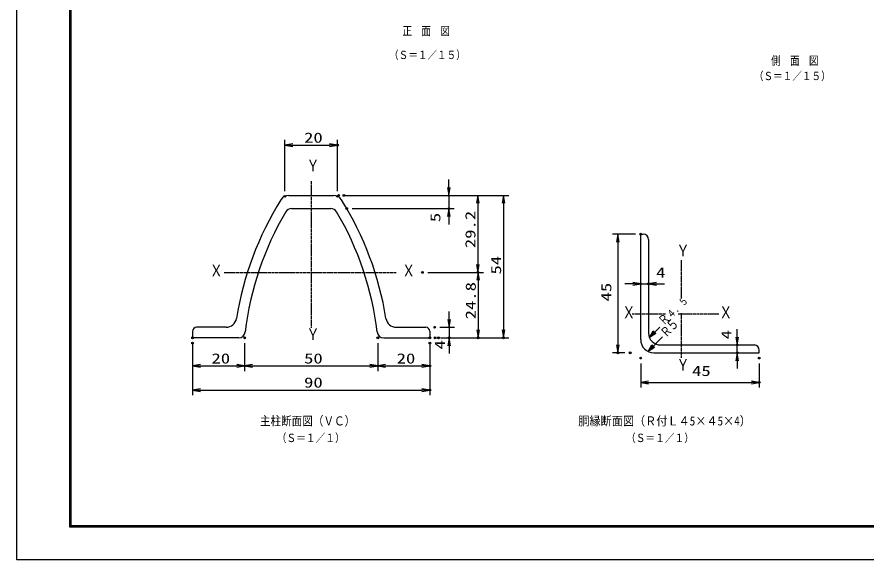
# Model space of a CAD drawing. Units: millimetres, scale not verified. Extents: x -4455 to 4455, y -3150 to 3150.
# Drawn here: x -4455 to 382, y -3150 to -61 of the extents above; entities that cross this region are included whole.
import ezdxf
from ezdxf.enums import TextEntityAlignment as Align

# ---------------------------------------------------------------- set-up
doc = ezdxf.new("R2010")
doc.units = ezdxf.units.MM
doc.header["$LTSCALE"] = 20
doc.header["$PDMODE"] = 32
doc.header["$PDSIZE"] = 10
doc.linetypes.add('USER1', pattern=[1.125, 0.75, -0.125, 0.125, -0.125])
for name, color, linetype, lineweight in [('0-0_1', 7, 'Continuous', 25), ('0-1_2', 7, 'Continuous', 25), ('0-2_0', 4, 'Continuous', 25), ('0-4_EXTCNT-LMEC0', 4, 'Continuous', 25), ('0-6_WAKU', 7, 'Continuous', 25)]:
    doc.layers.add(name, color=color, linetype=linetype, lineweight=lineweight)
doc.layers.add('0-5_DEFPOINTS', color=7, linetype='Continuous')
doc.styles.add('ＭＳ ゴシック', font='')
doc.styles.get('ＭＳ ゴシック').set_extended_font_data('MS Gothic')

# ---------------------------------------------------------------- blocks, each defined once
blk = doc.blocks.new('C5')
at = {"layer": '0-0_1', "color": 4}
blk.add_line((72303.9, 29353.6), (73481, 30519.9), dxfattribs=at)
blk.add_lwpolyline([(73048.4, 29795.7), (72303.9, 29353.6), (72752.8, 30094)], close=True, dxfattribs=at)
blk.add_lwpolyline([(72974.5, 29870.3), (72602.2, 29649.2), (72826.7, 30019.4)], dxfattribs=at)
blk = doc.blocks.new('DARROWS')
at = {"layer": '0-2_0', "color": 2}
blk.add_line((0, 0), (-19.982, 0), dxfattribs=at)
blk.add_lwpolyline([(-20, -3.333), (0, 0), (-20, 3.333)], dxfattribs=at)

msp = doc.modelspace()

# ---------------------------------------------------------------- linework, layer by layer
at = {"layer": '0-0_1', "color": 4, "linetype": 'USER1'}
for p, q in [((-2780.84, -995.53), (-2780.84, -1830.19)), ((-674.96, -1444.64), (-674.96, -1658.35)), ((-3275.69, -1514), (-2297.66, -1514)), ((-765.29, -1751.81), (-954.49, -1751.81)), ((-461.32, -1751.81), (-692.84, -1751.81)), ((-674.96, -1745.14), (-674.96, -1999.9))]:
    msp.add_line(p, q, dxfattribs=at)
at = {"layer": '0-0_1'}
for p, q in [((-2908.34, -1076), (-2653.34, -1076)), ((-2893.34, -1151), (-2668.34, -1151)), ((-3265.34, -1826), (-3433.34, -1826)), ((-2296.34, -1826), (-2128.34, -1826)), ((-3455.84, -1848.5), (-3455.84, -1886)), ((-3193.34, -1886), (-3455.84, -1886)), ((-2368.34, -1886), (-2105.84, -1886)), ((-2105.84, -1848.5), (-2105.84, -1886))]:
    msp.add_line(p, q, dxfattribs=at)
at = {"layer": '0-0_1', "color": 4}
msp.add_line((-863.71, -1963.88), (-781.18, -1879.58), dxfattribs=at)
msp.add_lwpolyline([(-826.82, -1941.21), (-863.71, -1963.88), (-841.83, -1926.52)], close=True, dxfattribs=at)
msp.add_lwpolyline([(-830.57, -1937.54), (-849.01, -1948.87), (-838.08, -1930.19)], dxfattribs=at)
at = {"layer": '0-0_1'}
for centre, radius, start, end in [((-1428.35, -2057.69), 1800, 147.87775, 170.97737), ((-2908.34, -1128.5), 52.5, 90, 147.87762), ((-2653.34, -1128.5), 52.5, 32.12238, 90), ((-4133.33, -2057.69), 1800, 9.02258, 32.1222), ((-2893.34, -1188.5), 37.5, 90.00035, 149.40292), ((-2668.34, -1188.5), 37.5, 30.59708, 90), ((-1427.88, -2055.07), 1740, 149.4028, 173.32632), ((-4133.8, -2055.07), 1740, 6.67365, 30.59716), ((-3265.34, -1766), 60, 269.99979, 350.97732), ((-2296.34, -1766), 60, 189.02246, 270), ((-3433.34, -1848.5), 22.5, 90, 180), ((-2128.34, -1848.5), 22.5, 0, 90), ((-3193.34, -1848.5), 37.5, 270, 353.32654), ((-2368.34, -1848.5), 37.5, 186.67346, 270), ((-793.21, -1859.02), 67.5, 180.00046, 270), ((-830.71, -1896.52), 75, 180.00043, 270)]:
    msp.add_arc(centre, radius, start, end, dxfattribs=at)
at = {"layer": '0-1_2'}
for p, q in [((-905.71, -1896.52), (-905.71, -1296.52)), ((-905.71, -1296.52), (-890.71, -1296.52)), ((-860.71, -1326.52), (-860.71, -1859.02)), ((-793.21, -1926.52), (-260.71, -1926.52))]:
    msp.add_line(p, q, dxfattribs=at)
msp.add_lwpolyline([(-830.71, -1971.52), (-230.71, -1971.52), (-230.71, -1956.52)], dxfattribs=at)
for centre in [(-890.71, -1326.52), (-260.71, -1956.52)]:
    msp.add_arc(centre, 30, 0, 90, dxfattribs=at)
at = {"layer": '0-2_0', "color": 1}
for p, q in [((-2930.84, -1051.06), (-2930.84, -760.03)), ((-2630.84, -1051.06), (-2630.84, -760.03)), ((-2594.59, -1076), (-1656.37, -1076)), ((-2594.59, -1076), (-1967.37, -1076)), ((-2564.59, -1076), (-1802.37, -1076)), ((-2548.36, -1151), (-1967.37, -1151)), ((-935.71, -1296.52), (-1066.37, -1296.52)), ((-2117.66, -1514), (-1802.37, -1514)), ((-2117.66, -1514), (-1800.37, -1514)), ((-905.71, -1549.03), (-905.51, -1549.03)), ((-860.71, -1549.03), (-860.51, -1549.03)), ((-2048.34, -1826), (-1965.84, -1826)), ((-2045.84, -1886), (-1656.37, -1886)), ((-2045.84, -1886), (-1800.37, -1886)), ((-2025.84, -1886), (-1965.84, -1886)), ((-3455.84, -1916), (-3455.84, -2213.03)), ((-3159.65, -1916), (-3159.65, -2076.03)), ((-3159.65, -1916), (-3159.65, -2076.03)), ((-2402.03, -1916), (-2402.03, -2076.03)), ((-2402.03, -1916), (-2402.03, -2076.03)), ((-2105.84, -1916), (-2105.84, -2213.03)), ((-385.71, -1926.52), (-385.51, -1926.52)), ((-3455.84, -1946), (-3455.84, -2076.03)), ((-2105.84, -1946), (-2105.84, -2076.03)), ((-995.71, -1971.52), (-1066.37, -1971.52)), ((-385.71, -1971.52), (-385.51, -1971.52)), ((-905.71, -2031.52), (-905.71, -2169.62)), ((-230.71, -2031.52), (-230.71, -2169.62))]:
    msp.add_line(p, q, dxfattribs=at)
at = {"layer": '0-2_0', "color": 2}
for p, q in [((-2885.84, -790.03), (-2675.84, -790.03)), ((-1997.37, -1031), (-1997.37, -986)), ((-1997.37, -1076), (-1997.37, -1151)), ((-1832.37, -1121), (-1832.37, -1469)), ((-1686.37, -1121), (-1686.37, -1841)), ((-1997.37, -1196), (-1997.37, -1241)), ((-1036.37, -1341.52), (-1036.37, -1926.52)), ((-1830.37, -1559), (-1830.37, -1841)), ((-950.71, -1579.03), (-995.71, -1579.03)), ((-905.71, -1579.03), (-860.71, -1579.03)), ((-815.71, -1579.03), (-770.71, -1579.03)), ((-1995.84, -1781), (-1995.84, -1736)), ((-1995.84, -1826), (-1995.84, -1886)), ((-355.71, -1881.52), (-355.71, -1836.52)), ((-1995.84, -1931), (-1995.84, -1976)), ((-355.71, -1971.52), (-355.71, -1926.52)), ((-355.71, -2016.52), (-355.71, -2061.52)), ((-3410.84, -2046.03), (-3204.65, -2046.03)), ((-3114.65, -2046.03), (-2447.03, -2046.03)), ((-2357.03, -2046.03), (-2150.84, -2046.03)), ((-860.71, -2139.62), (-275.71, -2139.62)), ((-3410.84, -2183.03), (-2150.84, -2183.03))]:
    msp.add_line(p, q, dxfattribs=at)
at = {"layer": '0-5_DEFPOINTS'}
for p in [(-2630.84, -790.03), (-2930.84, -1081.06), (-2630.84, -1081.06), (-2624.59, -1076), (-2594.59, -1076), (-2578.36, -1151), (-1997.37, -1151), (-905.71, -1296.52), (-2147.66, -1514), (-1832.37, -1514), (-905.71, -1579.03), (-860.71, -1579.03), (-2078.34, -1826), (-3455.84, -1886), (-3159.65, -1886), (-2402.03, -1886), (-2105.84, -1886), (-2075.84, -1886), (-2055.84, -1886), (-1995.84, -1886), (-1830.37, -1886), (-1686.37, -1886), (-3455.84, -1916), (-2105.84, -1916), (-355.71, -1926.52), (-1036.37, -1971.52), (-965.71, -1971.52), (-355.71, -1971.52), (-905.71, -2001.52), (-230.71, -2001.52), (-3159.65, -2046.03), (-2402.03, -2046.03), (-2105.84, -2046.03), (-230.71, -2139.62), (-2105.84, -2183.03)]:
    msp.add_point(p, dxfattribs=at)
at = {"layer": '0-6_WAKU', "color": 3}
msp.add_lwpolyline([(-4455.12, 3150.01), (4454.88, 3150.01), (4454.88, -3149.99), (-4455.12, -3149.99)], close=True, dxfattribs=at)
at = {"layer": '0-6_WAKU'}
for points in [[(-4155.12, 2962.51), (4154.88, 2962.51), (4154.88, -2962.49), (-4155.12, -2962.49)], [(-4153.24, 2960.64), (4153.01, 2960.64), (4153.01, -2960.61), (-4153.24, -2960.61)], [(-4151.37, 2958.76), (4151.13, 2958.76), (4151.13, -2958.74), (-4151.37, -2958.74)], [(-4149.49, 2956.89), (4149.26, 2956.89), (4149.26, -2956.86), (-4149.49, -2956.86)], [(-4147.62, 2955.01), (4147.38, 2955.01), (4147.38, -2954.99), (-4147.62, -2954.99)]]:
    msp.add_lwpolyline(points, close=True, dxfattribs=at)

# ---------------------------------------------------------------- block references
at = {"layer": '0-2_0', "xscale": 2.25, "yscale": 2.25}
for p, rotation in [((-2930.84, -790.03), 180), ((-1997.37, -1076), 270), ((-1832.37, -1076), 90), ((-1686.37, -1076), 90), ((-1997.37, -1151), 90), ((-1036.37, -1296.52), 90), ((-1832.37, -1514), 270), ((-1830.37, -1514), 90), ((-860.71, -1579.03), 180), ((-1995.84, -1826), 270), ((-1995.84, -1886), 90), ((-1830.37, -1886), 270), ((-1686.37, -1886), 270), ((-355.71, -1926.52), 270), ((-1036.37, -1971.52), 270), ((-355.71, -1971.52), 90), ((-3455.84, -2046.03), 180), ((-3159.65, -2046.03), 180), ((-2402.03, -2046.03), 180), ((-3455.84, -2183.03), 180), ((-905.71, -2139.62), 180)]:
    msp.add_blockref('DARROWS', p, dxfattribs=dict(at, rotation=rotation))
at = {"layer": '0-2_0'}
for name, p, xscale, yscale in [('DARROWS', (-2630.84, -790.03), 2.25, 2.25), ('DARROWS', (-905.71, -1579.03), 2.25, 2.25), ('C5', (-4471.37, -3351.03), 0.05, 0.05), ('DARROWS', (-3159.65, -2046.03), 2.25, 2.25), ('DARROWS', (-2402.03, -2046.03), 2.25, 2.25), ('DARROWS', (-2105.84, -2046.03), 2.25, 2.25), ('DARROWS', (-2105.84, -2183.03), 2.25, 2.25), ('DARROWS', (-230.71, -2139.62), 2.25, 2.25)]:
    msp.add_blockref(name, p, dxfattribs=dict(at, xscale=xscale, yscale=yscale))

# ---------------------------------------------------------------- texts
at = {"layer": '0-0_1', "color": 4, "style": 'ＭＳ ゴシック'}
for s, height, width, p in [('（Ｓ＝１／１５）', 45.89, 0.85, (-2337.75, -314.02)), ('（Ｓ＝１／１５）', 45.89, 0.85, (-260.98, -433.69)), ('Ｙ', 66.57, 0.85, (-2809.34, -958.39)), ('Ｙ', 66.57, 0.85, (-703.46, -1443.06)), ('Ｘ', 66.57, 0.85, (-3359.39, -1556.81)), ('Ｘ', 66.57, 0.85, (-2264.82, -1556.81)), ('Ｘ', 66.57, 0.85, (-1011.53, -1794.62)), ('Ｘ', 66.57, 0.85, (-459.82, -1794.62)), ('Ｙ', 66.57, 0.85, (-2809.34, -1919.31)), ('Ｙ', 66.57, 0.85, (-703.46, -2092.71)), ('主柱断面図（ＶＣ）', 51.95, 0.85, (-3072.62, -2400.4)), ('胴縁断面図（Ｒ付Ｌ４5×４5×4）', 51.65, 0.9, (-1260.63, -2400.35)), ('（Ｓ＝１／１）', 46.48, 0.85, (-2976.97, -2493)), ('（Ｓ＝１／１）', 46.48, 0.85, (-989.31, -2493))]:
    msp.add_text(s, height=height, dxfattribs=dict(at, width=width)).set_placement(p, align=Align.BOTTOM_LEFT)
at = {"layer": '0-0_1', "color": 4, "style": 'ＭＳ ゴシック', "width": 0.8}
for s, height, p in [('４．５', 43.3, (-724.11, -1789.09)), ('Ｒ', 53.29, (-763.91, -1831.6)), ('５', 57.73, (-714.69, -1864.87)), ('Ｒ', 53.29, (-751.51, -1900.48))]:
    msp.add_text(s, height=height, rotation=45, dxfattribs=at).set_placement(p, align=Align.BOTTOM_LEFT)
at = {"layer": '0-2_0', "color": 3, "style": 'ＭＳ ゴシック', "width": 1.35}
for s, p in [('20', (-2821.34, -793.64)), ('4', (-817.7, -1561.02)), ('20', (-3348.25, -2049.64)), ('50', (-2821.34, -2049.64)), ('20', (-2294.43, -2049.64)), ('45', (-613.21, -2120.73)), ('90', (-2821.34, -2186.64))]:
    msp.add_text(s, height=57.77, dxfattribs=at).set_placement(p, align=Align.BOTTOM_LEFT)
for s, p in [('5', (-2028.27, -1228.03)), ('29.2', (-1828.77, -1376)), ('54', (-1682.77, -1526)), ('24.8', (-1826.77, -1781)), ('45', (-1055.27, -1679.02)), ('4', (-372.01, -1894.79)), ('4', (-2002.27, -1952.03))]:
    msp.add_text(s, height=57.77, rotation=90, dxfattribs=at).set_placement(p, align=Align.BOTTOM_LEFT)
at = {"layer": '0-4_EXTCNT-LMEC0', "style": 'ＭＳ ゴシック', "width": 0.8}
for s, p in [('正\u3000面\u3000図', (-2261.16, -179.21)), ('側\u3000面\u3000図\u3000', (-163.43, -347.95))]:
    msp.add_text(s, height=48.11, dxfattribs=at).set_placement(p, align=Align.BOTTOM_LEFT)

doc.saveas('drawing.dxf')
